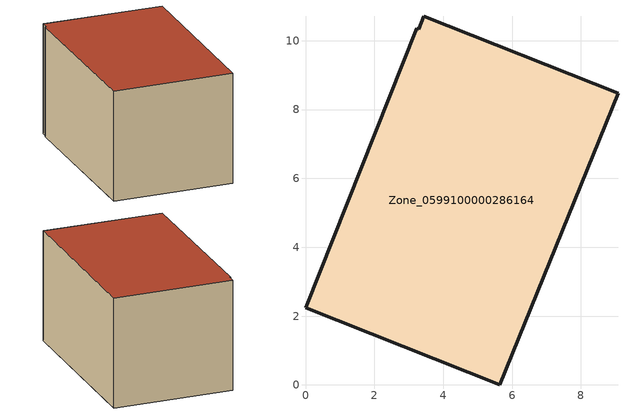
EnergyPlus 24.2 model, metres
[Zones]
Zone_0599100000286164
 floor ground (C_G): 3.23,10.36 3.28,10.34 3.43,10.72 9.08,8.47 5.65,0 0,2.25 z0
 wall outside (C_F): 3.23,10.36 0,2.25 5.65,0 9.08,8.47 3.43,10.72 3.28,10.34 3.23,10.36 z0:5.62
 roof outside (C_R): 3.28,10.34 3.23,10.36 0,2.25 5.65,0 9.08,8.47 3.43,10.72 z5.62
[BUILDING]
Pand.0599100000286164: North Axis=0; Terrain=City; Loads Convergence Tolerance Value=0.04; Temperature Convergence Tolerance Value=0.4; Solar Distribution=FullExterior; Maximum Number of Warmup Days=25; Minimum Number of Warmup Days=1
[Site:Location]
Rotterdam.The.Hague.AP_ZH_NLD Design_Conditions: Latitude=51.96; Longitude=4.45; Time Zone=1; Elevation=-4.5
[SITE:GROUNDTEMPERATURE:BUILDINGSURFACE]
18, 18, 18, 18, 18, 18, 18, 18, 18, 18, 18, 18
[MATERIAL] Thermal Absorptance=0.9; Solar Absorptance=0.7; Visible Absorptance=0.7
Name | Roughness | Thickness | Conductivity | Density | Specific Heat
G.TC.1975-1991 | MediumSmooth | 0.15 | 0.288461 | 540 | 1210
F.TC.1975-1991 | Rough | 0.3 | 0.230769 | 1920 | 840
R.TC.1975-1991 | MediumRough | 0.2 | 0.153846 | 1500 | 1000
[CONSTRUCTION]
C_G: G.TC.1975-1991
C_F: F.TC.1975-1991
C_R: R.TC.1975-1991
[ZONE]
Zone_0599100000286164: Type=1; Multiplier=1; Ceiling Height=Autocalculate; Volume=Autocalculate; Floor Area=autocalculate; Part of Total Floor Area=Yes
[ZONEINFILTRATION:DESIGNFLOWRATE]
Infil_Zone_0599100000286164: Zone or ZoneList or Space or SpaceList=Zone_0599100000286164; Schedule=AlwaysOn; Design Flow Rate Calculation Method=Flow/Area; Flow Rate per Floor Area=0.003; Constant Term Coefficient=1; Temperature Term Coefficient=0; Velocity Term Coefficient=0; Velocity Squared Term Coefficient=0
[HVACTEMPLATE:ZONE:IDEALLOADSAIRSYSTEM]
Zone_0599100000286164: Maximum Heating Supply Air Temperature=50; Minimum Cooling Supply Air Temperature=13; Maximum Heating Supply Air Humidity Ratio=0.0156; Minimum Cooling Supply Air Humidity Ratio=0.0077; Heating Limit=NoLimit; Cooling Limit=NoLimit; Dehumidification Control Type=ConstantSensibleHeatRatio; Cooling Sensible Heat Ratio=0.7; Dehumidification Setpoint=60; Humidification Control Type=None; Humidification Setpoint=30; Outdoor Air Method=None; Outdoor Air Flow Rate per Person=0.00944; Outdoor Air Flow Rate per Zone Floor Area=0; Outdoor Air Flow Rate per Zone=0; Demand Controlled Ventilation Type=None; Outdoor Air Economizer Type=NoEconomizer; Heat Recovery Type=None; Sensible Heat Recovery Effectiveness=0.7; Latent Heat Recovery Effectiveness=0.65
[ZONECONTROL:THERMOSTAT]
ThermostatControl_Zone_0599100000286164: Zone or ZoneList=Zone_0599100000286164; Control Type Schedule=DualSetpointControlType; Control 1=Thermostat_Zone_0599100000286164; Temperature Difference Between Cutout And Setpoint=0
[THERMOSTATSETPOINT:DUALSETPOINT]
Thermostat_Zone_0599100000286164: Heating Setpoint Temperature Schedule=HeatingSetpoint_Zone_0599100000286164; Cooling Setpoint Temperature Schedule=CoolingSetpoint_Zone_0599100000286164
[SCHEDULE:COMPACT]
HeatingSetpoint_Zone_0599100000286164: Through: 12/31, For: AllDays, Until: 24:00, 21
CoolingSetpoint_Zone_0599100000286164: Through: 12/31, For: AllDays, Until: 24:00, 24
DualSetpointControlType: Through: 12/31, For: AllDays, Until: 24:00, 4
AlwaysOn: Through: 12/31, For: AllDays, Until: 24:00, 1
